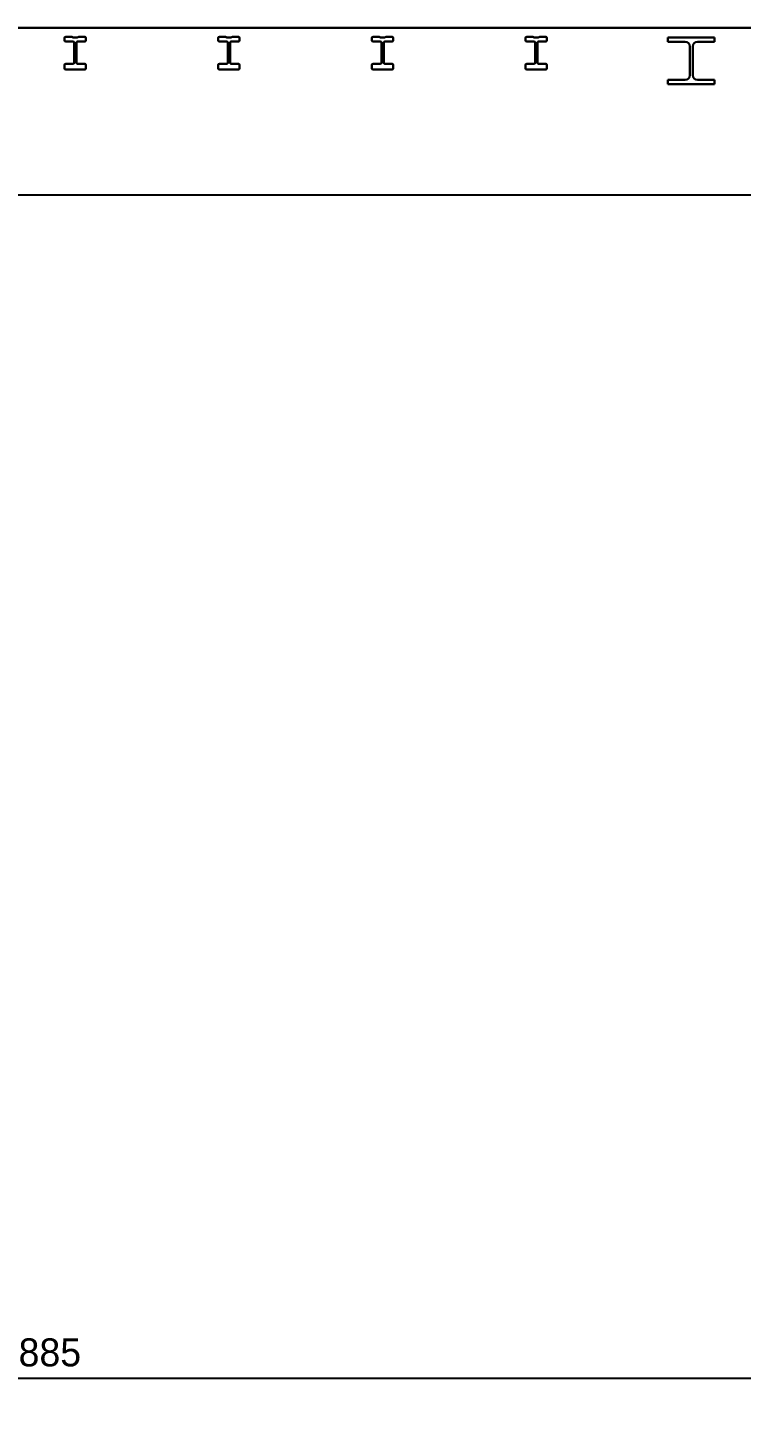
# Model space of a CAD drawing. Extents: x -2783 to 10777, y -3348 to 2247.
# Drawn here: x 2719 to 4553, y -3348 to 212 of the extents above; entities that cross this region are included whole.
import ezdxf

# ---------------------------------------------------------------- set-up
doc = ezdxf.new("R2010")
doc.units = 0
doc.header["$LTSCALE"] = 4
doc.header["$MEASUREMENT"] = 0
doc.layers.get('0').update_dxf_attribs({"linetype": 'CONTINUOUS'})
doc.layers.get('DEFPOINTS').update_dxf_attribs({"linetype": 'CONTINUOUS'})
doc.dimstyles.new('DEFAULT', dxfattribs={"dimtxt": 2.4, "dimasz": 3, "dimexe": 3, "dimexo": 3, "dimgap": 1, "dimtad": 1, "dimdec": 0, "dimzin": 0, "dimdsep": 46, "dimtxsty": 'Standard', "dimsah": 1, "dimcen": 1, "dimclrd": 1, "dimclre": 1, "dimclrt": 6, "dimadec": 0, "dimazin": 0, "dimtfac": 1, "dimtdec": 4, "dimtofl": 0, "dimtmove": 0, "dimatfit": 3, "dimfxl": 0, "dimtolj": 1, "dimtzin": 0, "dimarcsym": 0})

# ---------------------------------------------------------------- blocks, each defined once
blk = doc.blocks.new('*D4')
at = {"linetype": 'ByBlock'}
for p, q in [((-1193.2, -1539.2), (-1193.2, -3348.1)), ((6691.8, -1539.2), (6691.8, -3348.1)), ((-1103.2, -3258.1), (6601.8, -3258.1))]:
    blk.add_line(p, q, dxfattribs=at)
for points in [[(-1103.2, -3243.1), (-1103.2, -3273.1), (-1193.2, -3258.1)], [(6601.8, -3243.1), (6601.8, -3273.1), (6691.8, -3258.1)]]:
    blk.add_solid(points, dxfattribs=at)
at = {"layer": 'DEFPOINTS', "color": 0, "linetype": 'ByBlock'}
for p in [(-1193.2, -1449.2), (6691.8, -1449.2), (6691.8, -3258.1)]:
    blk.add_point(p, dxfattribs=at)
at = {"linetype": 'ByBlock', "insert": (2749.3, -3192.1), "char_height": 72, "attachment_point": 5}
blk.add_mtext('\\A1;7885', dxfattribs=at)

msp = doc.modelspace()

# ---------------------------------------------------------------- linework, layer by layer
for p, q in [((10711.8, 212.2, 6675), (-2518.2, 212.2, 6675)), ((1051.8, 212.2, 22.5), (4621.8, 212.2, 22.5)), ((1051.8, 212.2, 1212.5), (4621.8, 212.2, 1212.5)), ((2813.8, 179.7, 22.5), (2813.8, 185.7, 22.5)), ((2813.8, 179.7, 1212.5), (2813.8, 185.7, 1212.5)), ((2816.8, 188.7, 22.5), (2832.8, 188.7, 22.5)), ((2816.8, 188.7, 1212.5), (2832.8, 188.7, 1212.5)), ((2832.8, 188.7, 22.5), (2835.8, 187.2, 22.5)), ((2832.8, 188.7, 1212.5), (2835.8, 187.2, 1212.5)), ((2835.8, 187.2, 22.5), (2846.8, 187.2, 22.5)), ((2835.8, 187.2, 1212.5), (2846.8, 187.2, 1212.5)), ((2846.8, 187.2, 22.5), (2849.8, 188.7, 22.5)), ((2846.8, 187.2, 1212.5), (2849.8, 188.7, 1212.5)), ((2849.8, 188.7, 22.5), (2865.8, 188.7, 22.5)), ((2849.8, 188.7, 1212.5), (2865.8, 188.7, 1212.5)), ((2868.8, 185.7, 22.5), (2868.8, 179.7, 22.5)), ((2868.8, 185.7, 1212.5), (2868.8, 179.7, 1212.5)), ((3208.8, 179.7, 22.5), (3208.8, 185.7, 22.5)), ((3208.8, 179.7, 1212.5), (3208.8, 185.7, 1212.5)), ((3211.8, 188.7, 22.5), (3227.8, 188.7, 22.5)), ((3211.8, 188.7, 1212.5), (3227.8, 188.7, 1212.5)), ((3227.8, 188.7, 22.5), (3230.8, 187.2, 22.5)), ((3227.8, 188.7, 1212.5), (3230.8, 187.2, 1212.5)), ((3230.8, 187.2, 22.5), (3241.8, 187.2, 22.5)), ((3230.8, 187.2, 1212.5), (3241.8, 187.2, 1212.5)), ((3241.8, 187.2, 22.5), (3244.8, 188.7, 22.5)), ((3241.8, 187.2, 1212.5), (3244.8, 188.7, 1212.5)), ((3244.8, 188.7, 22.5), (3260.8, 188.7, 22.5)), ((3244.8, 188.7, 1212.5), (3260.8, 188.7, 1212.5)), ((3263.8, 185.7, 22.5), (3263.8, 179.7, 22.5)), ((3263.8, 185.7, 1212.5), (3263.8, 179.7, 1212.5)), ((3603.8, 179.7, 22.5), (3603.8, 185.7, 22.5)), ((3603.8, 179.7, 1212.5), (3603.8, 185.7, 1212.5)), ((3606.8, 188.7, 22.5), (3622.8, 188.7, 22.5)), ((3606.8, 188.7, 1212.5), (3622.8, 188.7, 1212.5)), ((3622.8, 188.7, 22.5), (3625.8, 187.2, 22.5)), ((3622.8, 188.7, 1212.5), (3625.8, 187.2, 1212.5)), ((3625.8, 187.2, 22.5), (3636.8, 187.2, 22.5)), ((3625.8, 187.2, 1212.5), (3636.8, 187.2, 1212.5)), ((3636.8, 187.2, 22.5), (3639.8, 188.7, 22.5)), ((3636.8, 187.2, 1212.5), (3639.8, 188.7, 1212.5)), ((3639.8, 188.7, 22.5), (3655.8, 188.7, 22.5)), ((3639.8, 188.7, 1212.5), (3655.8, 188.7, 1212.5)), ((3658.8, 185.7, 22.5), (3658.8, 179.7, 22.5)), ((3658.8, 185.7, 1212.5), (3658.8, 179.7, 1212.5)), ((3998.8, 179.7, 22.5), (3998.8, 185.7, 22.5)), ((3998.8, 179.7, 1212.5), (3998.8, 185.7, 1212.5)), ((4001.8, 188.7, 22.5), (4017.8, 188.7, 22.5)), ((4001.8, 188.7, 1212.5), (4017.8, 188.7, 1212.5)), ((4017.8, 188.7, 22.5), (4020.8, 187.2, 22.5)), ((4017.8, 188.7, 1212.5), (4020.8, 187.2, 1212.5)), ((4020.8, 187.2, 22.5), (4031.8, 187.2, 22.5)), ((4020.8, 187.2, 1212.5), (4031.8, 187.2, 1212.5)), ((4031.8, 187.2, 22.5), (4034.8, 188.7, 22.5)), ((4031.8, 187.2, 1212.5), (4034.8, 188.7, 1212.5)), ((4034.8, 188.7, 22.5), (4050.8, 188.7, 22.5)), ((4034.8, 188.7, 1212.5), (4050.8, 188.7, 1212.5)), ((4053.8, 185.7, 22.5), (4053.8, 179.7, 22.5)), ((4053.8, 185.7, 1212.5), (4053.8, 179.7, 1212.5)), ((4364.8, 187.2, 3743.1), (4484.8, 187.2, 3743.1)), ((4364.8, 176.2, 3743.1), (4364.8, 187.2, 3743.1)), ((4364.8, 187.2, 4933.1), (4484.8, 187.2, 4933.1)), ((4364.8, 176.2, 4933.1), (4364.8, 187.2, 4933.1)), ((4380.3, 187.2, 1212.5), (4391.3, 187.2, 1212.5)), ((4380.3, 187.2, 22.5), (4391.3, 187.2, 22.5)), ((4484.8, 187.2, 3743.1), (4484.8, 176.2, 3743.1)), ((4484.8, 187.2, 4933.1), (4484.8, 176.2, 4933.1)), ((2835.3, 176.7, 22.5), (2816.8, 176.7, 22.5)), ((2835.3, 176.7, 1212.5), (2816.8, 176.7, 1212.5)), ((2838.3, 122.8, 22.5), (2838.3, 173.7, 22.5)), ((2838.3, 122.8, 1212.5), (2838.3, 173.7, 1212.5)), ((2844.3, 173.7, 22.5), (2844.3, 122.8, 22.5)), ((2844.3, 173.7, 1212.5), (2844.3, 122.8, 1212.5)), ((2865.8, 176.7, 22.5), (2847.3, 176.7, 22.5)), ((2865.8, 176.7, 1212.5), (2847.3, 176.7, 1212.5)), ((3230.3, 176.7, 22.5), (3211.8, 176.7, 22.5)), ((3230.3, 176.7, 1212.5), (3211.8, 176.7, 1212.5)), ((3233.3, 122.8, 22.5), (3233.3, 173.7, 22.5)), ((3233.3, 122.8, 1212.5), (3233.3, 173.7, 1212.5)), ((3239.3, 173.7, 22.5), (3239.3, 122.8, 22.5)), ((3239.3, 173.7, 1212.5), (3239.3, 122.8, 1212.5)), ((3260.8, 176.7, 22.5), (3242.3, 176.7, 22.5)), ((3260.8, 176.7, 1212.5), (3242.3, 176.7, 1212.5)), ((3625.3, 176.7, 22.5), (3606.8, 176.7, 22.5)), ((3625.3, 176.7, 1212.5), (3606.8, 176.7, 1212.5)), ((3628.3, 122.8, 22.5), (3628.3, 173.7, 22.5)), ((3628.3, 122.8, 1212.5), (3628.3, 173.7, 1212.5)), ((3634.3, 173.7, 22.5), (3634.3, 122.8, 22.5)), ((3634.3, 173.7, 1212.5), (3634.3, 122.8, 1212.5)), ((3655.8, 176.7, 22.5), (3637.3, 176.7, 22.5)), ((3655.8, 176.7, 1212.5), (3637.3, 176.7, 1212.5)), ((4020.3, 176.7, 22.5), (4001.8, 176.7, 22.5)), ((4020.3, 176.7, 1212.5), (4001.8, 176.7, 1212.5)), ((4023.3, 122.8, 22.5), (4023.3, 173.7, 22.5)), ((4023.3, 122.8, 1212.5), (4023.3, 173.7, 1212.5)), ((4029.3, 173.7, 22.5), (4029.3, 122.8, 22.5)), ((4029.3, 173.7, 1212.5), (4029.3, 122.8, 1212.5)), ((4050.8, 176.7, 22.5), (4032.3, 176.7, 22.5)), ((4050.8, 176.7, 1212.5), (4032.3, 176.7, 1212.5)), ((4409.3, 176.2, 3743.1), (4364.8, 176.2, 3743.1)), ((4409.3, 176.2, 4933.1), (4364.8, 176.2, 4933.1)), ((4421.3, 90.2, 3743.1), (4421.3, 164.2, 3743.1)), ((4421.3, 90.2, 4933.1), (4421.3, 164.2, 4933.1)), ((4428.3, 164.2, 3743.1), (4428.3, 90.2, 3743.1)), ((4428.3, 164.2, 4933.1), (4428.3, 90.2, 4933.1)), ((4484.8, 176.2, 3743.1), (4440.3, 176.2, 3743.1)), ((4484.8, 176.2, 4933.1), (4440.3, 176.2, 4933.1)), ((2813.8, 107.8, 22.5), (2813.8, 116.8, 22.5)), ((2813.8, 107.8, 1212.5), (2813.8, 116.8, 1212.5)), ((2816.8, 119.8, 22.5), (2835.3, 119.8, 22.5)), ((2816.8, 119.8, 1212.5), (2835.3, 119.8, 1212.5)), ((2847.3, 119.8, 22.5), (2865.8, 119.8, 22.5)), ((2847.3, 119.8, 1212.5), (2865.8, 119.8, 1212.5)), ((2868.8, 116.8, 22.5), (2868.8, 107.8, 22.5)), ((2868.8, 116.8, 1212.5), (2868.8, 107.8, 1212.5)), ((3208.8, 107.8, 22.5), (3208.8, 116.8, 22.5)), ((3208.8, 107.8, 1212.5), (3208.8, 116.8, 1212.5)), ((3211.8, 119.8, 22.5), (3230.3, 119.8, 22.5)), ((3211.8, 119.8, 1212.5), (3230.3, 119.8, 1212.5)), ((3242.3, 119.8, 22.5), (3260.8, 119.8, 22.5)), ((3242.3, 119.8, 1212.5), (3260.8, 119.8, 1212.5)), ((3263.8, 116.8, 22.5), (3263.8, 107.8, 22.5)), ((3263.8, 116.8, 1212.5), (3263.8, 107.8, 1212.5)), ((3603.8, 107.8, 22.5), (3603.8, 116.8, 22.5)), ((3603.8, 107.8, 1212.5), (3603.8, 116.8, 1212.5)), ((3606.8, 119.8, 22.5), (3625.3, 119.8, 22.5)), ((3606.8, 119.8, 1212.5), (3625.3, 119.8, 1212.5)), ((3637.3, 119.8, 22.5), (3655.8, 119.8, 22.5)), ((3637.3, 119.8, 1212.5), (3655.8, 119.8, 1212.5)), ((3658.8, 116.8, 22.5), (3658.8, 107.8, 22.5)), ((3658.8, 116.8, 1212.5), (3658.8, 107.8, 1212.5)), ((3998.8, 107.8, 22.5), (3998.8, 116.8, 22.5)), ((3998.8, 107.8, 1212.5), (3998.8, 116.8, 1212.5)), ((4001.8, 119.8, 22.5), (4020.3, 119.8, 22.5)), ((4001.8, 119.8, 1212.5), (4020.3, 119.8, 1212.5)), ((4032.3, 119.8, 22.5), (4050.8, 119.8, 22.5)), ((4032.3, 119.8, 1212.5), (4050.8, 119.8, 1212.5)), ((4053.8, 116.8, 22.5), (4053.8, 107.8, 22.5)), ((4053.8, 116.8, 1212.5), (4053.8, 107.8, 1212.5)), ((2841.3, 104.7, 22.5), (2816.7, 104.8, 22.5)), ((2841.3, 104.7, 1212.5), (2816.7, 104.8, 1212.5)), ((2865.8, 104.8, 22.5), (2841.3, 104.7, 22.5)), ((2865.8, 104.8, 1212.5), (2841.3, 104.7, 1212.5)), ((3236.3, 104.7, 22.5), (3211.7, 104.8, 22.5)), ((3236.3, 104.7, 1212.5), (3211.7, 104.8, 1212.5)), ((3260.8, 104.8, 22.5), (3236.3, 104.7, 22.5)), ((3260.8, 104.8, 1212.5), (3236.3, 104.7, 1212.5)), ((3631.3, 104.7, 22.5), (3606.7, 104.8, 22.5)), ((3631.3, 104.7, 1212.5), (3606.7, 104.8, 1212.5)), ((3655.8, 104.8, 22.5), (3631.3, 104.7, 22.5)), ((3655.8, 104.8, 1212.5), (3631.3, 104.7, 1212.5)), ((4026.3, 104.7, 22.5), (4001.7, 104.8, 22.5)), ((4026.3, 104.7, 1212.5), (4001.7, 104.8, 1212.5)), ((4050.8, 104.8, 22.5), (4026.3, 104.7, 22.5)), ((4050.8, 104.8, 1212.5), (4026.3, 104.7, 1212.5)), ((4364.8, 67.2, 3743.1), (4364.8, 78.2, 3743.1)), ((4364.8, 78.2, 3743.1), (4409.3, 78.2, 3743.1)), ((4364.8, 67.2, 4933.1), (4364.8, 78.2, 4933.1)), ((4364.8, 78.2, 4933.1), (4409.3, 78.2, 4933.1)), ((4440.3, 78.2, 3743.1), (4484.8, 78.2, 3743.1)), ((4440.3, 78.2, 4933.1), (4484.8, 78.2, 4933.1)), ((4484.8, 78.2, 3743.1), (4484.8, 67.2, 3743.1)), ((4484.8, 78.2, 4933.1), (4484.8, 67.2, 4933.1)), ((4484.8, 67.2, 3743.1), (4364.8, 67.2, 3743.1)), ((4484.8, 67.2, 4933.1), (4364.8, 67.2, 4933.1)), ((4621.8, -217.8, 22.5), (1051.8, -217.8, 22.5)), ((4621.8, -217.8, 1212.5), (1051.8, -217.8, 1212.5))]:
    msp.add_line(p, q)
at = {"extrusion": (0, 1, -6.12303e-17)}
for p, q in [((1051.8, 212.2, 17.5), (4621.8, 212.2, 17.5)), ((1051.8, 212.2, 22.5), (4621.8, 212.2, 22.5)), ((1051.8, 212.2, 1207.5), (4621.8, 212.2, 1207.5)), ((1051.8, 212.2, 1212.5), (4621.8, 212.2, 1212.5))]:
    msp.add_line(p, q, dxfattribs=at)
at = {"extrusion": (0, -6.12303e-17, -1)}
for p, q in [((1051.8, 212.2, 17.5), (4621.8, 212.2, 17.5)), ((1051.8, 212.2, 1207.5), (4621.8, 212.2, 1207.5)), ((2813.8, 185.7, 17.5), (2813.8, 179.7, 17.5)), ((2813.8, 185.7, 1207.5), (2813.8, 179.7, 1207.5)), ((2832.8, 188.7, 17.5), (2816.8, 188.7, 17.5)), ((2832.8, 188.7, 1207.5), (2816.8, 188.7, 1207.5)), ((2835.8, 187.2, 17.5), (2832.8, 188.7, 17.5)), ((2835.8, 187.2, 1207.5), (2832.8, 188.7, 1207.5)), ((2846.8, 187.2, 17.5), (2835.8, 187.2, 17.5)), ((2846.8, 187.2, 1207.5), (2835.8, 187.2, 1207.5)), ((2849.8, 188.7, 17.5), (2846.8, 187.2, 17.5)), ((2849.8, 188.7, 1207.5), (2846.8, 187.2, 1207.5)), ((2865.8, 188.7, 17.5), (2849.8, 188.7, 17.5)), ((2865.8, 188.7, 1207.5), (2849.8, 188.7, 1207.5)), ((2868.8, 179.7, 17.5), (2868.8, 185.7, 17.5)), ((2868.8, 179.7, 1207.5), (2868.8, 185.7, 1207.5)), ((3208.8, 185.7, 17.5), (3208.8, 179.7, 17.5)), ((3208.8, 185.7, 1207.5), (3208.8, 179.7, 1207.5)), ((3227.8, 188.7, 17.5), (3211.8, 188.7, 17.5)), ((3227.8, 188.7, 1207.5), (3211.8, 188.7, 1207.5)), ((3230.8, 187.2, 17.5), (3227.8, 188.7, 17.5)), ((3230.8, 187.2, 1207.5), (3227.8, 188.7, 1207.5)), ((3241.8, 187.2, 17.5), (3230.8, 187.2, 17.5)), ((3241.8, 187.2, 1207.5), (3230.8, 187.2, 1207.5)), ((3244.8, 188.7, 17.5), (3241.8, 187.2, 17.5)), ((3244.8, 188.7, 1207.5), (3241.8, 187.2, 1207.5)), ((3260.8, 188.7, 17.5), (3244.8, 188.7, 17.5)), ((3260.8, 188.7, 1207.5), (3244.8, 188.7, 1207.5)), ((3263.8, 179.7, 17.5), (3263.8, 185.7, 17.5)), ((3263.8, 179.7, 1207.5), (3263.8, 185.7, 1207.5)), ((3603.8, 185.7, 17.5), (3603.8, 179.7, 17.5)), ((3603.8, 185.7, 1207.5), (3603.8, 179.7, 1207.5)), ((3622.8, 188.7, 17.5), (3606.8, 188.7, 17.5)), ((3622.8, 188.7, 1207.5), (3606.8, 188.7, 1207.5)), ((3625.8, 187.2, 17.5), (3622.8, 188.7, 17.5)), ((3625.8, 187.2, 1207.5), (3622.8, 188.7, 1207.5)), ((3636.8, 187.2, 17.5), (3625.8, 187.2, 17.5)), ((3636.8, 187.2, 1207.5), (3625.8, 187.2, 1207.5)), ((3639.8, 188.7, 17.5), (3636.8, 187.2, 17.5)), ((3639.8, 188.7, 1207.5), (3636.8, 187.2, 1207.5)), ((3655.8, 188.7, 17.5), (3639.8, 188.7, 17.5)), ((3655.8, 188.7, 1207.5), (3639.8, 188.7, 1207.5)), ((3658.8, 179.7, 17.5), (3658.8, 185.7, 17.5)), ((3658.8, 179.7, 1207.5), (3658.8, 185.7, 1207.5)), ((3998.8, 185.7, 17.5), (3998.8, 179.7, 17.5)), ((3998.8, 185.7, 1207.5), (3998.8, 179.7, 1207.5)), ((4017.8, 188.7, 17.5), (4001.8, 188.7, 17.5)), ((4017.8, 188.7, 1207.5), (4001.8, 188.7, 1207.5)), ((4020.8, 187.2, 17.5), (4017.8, 188.7, 17.5)), ((4020.8, 187.2, 1207.5), (4017.8, 188.7, 1207.5)), ((4031.8, 187.2, 17.5), (4020.8, 187.2, 17.5)), ((4031.8, 187.2, 1207.5), (4020.8, 187.2, 1207.5)), ((4034.8, 188.7, 17.5), (4031.8, 187.2, 17.5)), ((4034.8, 188.7, 1207.5), (4031.8, 187.2, 1207.5)), ((4050.8, 188.7, 17.5), (4034.8, 188.7, 17.5)), ((4050.8, 188.7, 1207.5), (4034.8, 188.7, 1207.5)), ((4053.8, 179.7, 17.5), (4053.8, 185.7, 17.5)), ((4053.8, 179.7, 1207.5), (4053.8, 185.7, 1207.5)), ((4484.8, 187.2, 3738.1), (4364.8, 187.2, 3738.1)), ((4364.8, 187.2, 3738.1), (4364.8, 176.2, 3738.1)), ((4484.8, 187.2, 4928.1), (4364.8, 187.2, 4928.1)), ((4364.8, 187.2, 4928.1), (4364.8, 176.2, 4928.1)), ((4391.3, 187.2, 1207.5), (4380.3, 187.2, 1207.5)), ((4391.3, 187.2, 17.5), (4380.3, 187.2, 17.5)), ((4484.8, 176.2, 3738.1), (4484.8, 187.2, 3738.1)), ((4484.8, 176.2, 4928.1), (4484.8, 187.2, 4928.1)), ((2816.8, 176.7, 17.5), (2835.3, 176.7, 17.5)), ((2816.8, 176.7, 1207.5), (2835.3, 176.7, 1207.5)), ((2838.3, 173.7, 17.5), (2838.3, 122.8, 17.5)), ((2838.3, 173.7, 1207.5), (2838.3, 122.8, 1207.5)), ((2844.3, 122.8, 17.5), (2844.3, 173.7, 17.5)), ((2844.3, 122.8, 1207.5), (2844.3, 173.7, 1207.5)), ((2847.3, 176.7, 17.5), (2865.8, 176.7, 17.5)), ((2847.3, 176.7, 1207.5), (2865.8, 176.7, 1207.5)), ((3211.8, 176.7, 17.5), (3230.3, 176.7, 17.5)), ((3211.8, 176.7, 1207.5), (3230.3, 176.7, 1207.5)), ((3233.3, 173.7, 17.5), (3233.3, 122.8, 17.5)), ((3233.3, 173.7, 1207.5), (3233.3, 122.8, 1207.5)), ((3239.3, 122.8, 17.5), (3239.3, 173.7, 17.5)), ((3239.3, 122.8, 1207.5), (3239.3, 173.7, 1207.5)), ((3242.3, 176.7, 17.5), (3260.8, 176.7, 17.5)), ((3242.3, 176.7, 1207.5), (3260.8, 176.7, 1207.5)), ((3606.8, 176.7, 17.5), (3625.3, 176.7, 17.5)), ((3606.8, 176.7, 1207.5), (3625.3, 176.7, 1207.5)), ((3628.3, 173.7, 17.5), (3628.3, 122.8, 17.5)), ((3628.3, 173.7, 1207.5), (3628.3, 122.8, 1207.5)), ((3634.3, 122.8, 17.5), (3634.3, 173.7, 17.5)), ((3634.3, 122.8, 1207.5), (3634.3, 173.7, 1207.5)), ((3637.3, 176.7, 17.5), (3655.8, 176.7, 17.5)), ((3637.3, 176.7, 1207.5), (3655.8, 176.7, 1207.5)), ((4001.8, 176.7, 17.5), (4020.3, 176.7, 17.5)), ((4001.8, 176.7, 1207.5), (4020.3, 176.7, 1207.5)), ((4023.3, 173.7, 17.5), (4023.3, 122.8, 17.5)), ((4023.3, 173.7, 1207.5), (4023.3, 122.8, 1207.5)), ((4029.3, 122.8, 17.5), (4029.3, 173.7, 17.5)), ((4029.3, 122.8, 1207.5), (4029.3, 173.7, 1207.5)), ((4032.3, 176.7, 17.5), (4050.8, 176.7, 17.5)), ((4032.3, 176.7, 1207.5), (4050.8, 176.7, 1207.5)), ((4364.8, 176.2, 3738.1), (4409.3, 176.2, 3738.1)), ((4364.8, 176.2, 4928.1), (4409.3, 176.2, 4928.1)), ((4421.3, 164.2, 3738.1), (4421.3, 90.2, 3738.1)), ((4421.3, 164.2, 4928.1), (4421.3, 90.2, 4928.1)), ((4428.3, 90.2, 3738.1), (4428.3, 164.2, 3738.1)), ((4428.3, 90.2, 4928.1), (4428.3, 164.2, 4928.1)), ((4440.3, 176.2, 3738.1), (4484.8, 176.2, 3738.1)), ((4440.3, 176.2, 4928.1), (4484.8, 176.2, 4928.1)), ((2813.8, 116.8, 17.5), (2813.8, 107.8, 17.5)), ((2813.8, 116.8, 1207.5), (2813.8, 107.8, 1207.5)), ((2835.3, 119.8, 17.5), (2816.8, 119.8, 17.5)), ((2835.3, 119.8, 1207.5), (2816.8, 119.8, 1207.5)), ((2865.8, 119.8, 17.5), (2847.3, 119.8, 17.5)), ((2865.8, 119.8, 1207.5), (2847.3, 119.8, 1207.5)), ((2868.8, 107.8, 17.5), (2868.8, 116.8, 17.5)), ((2868.8, 107.8, 1207.5), (2868.8, 116.8, 1207.5)), ((3208.8, 116.8, 17.5), (3208.8, 107.8, 17.5)), ((3208.8, 116.8, 1207.5), (3208.8, 107.8, 1207.5)), ((3230.3, 119.8, 17.5), (3211.8, 119.8, 17.5)), ((3230.3, 119.8, 1207.5), (3211.8, 119.8, 1207.5)), ((3260.8, 119.8, 17.5), (3242.3, 119.8, 17.5)), ((3260.8, 119.8, 1207.5), (3242.3, 119.8, 1207.5)), ((3263.8, 107.8, 17.5), (3263.8, 116.8, 17.5)), ((3263.8, 107.8, 1207.5), (3263.8, 116.8, 1207.5)), ((3603.8, 116.8, 17.5), (3603.8, 107.8, 17.5)), ((3603.8, 116.8, 1207.5), (3603.8, 107.8, 1207.5)), ((3625.3, 119.8, 17.5), (3606.8, 119.8, 17.5)), ((3625.3, 119.8, 1207.5), (3606.8, 119.8, 1207.5)), ((3655.8, 119.8, 17.5), (3637.3, 119.8, 17.5)), ((3655.8, 119.8, 1207.5), (3637.3, 119.8, 1207.5)), ((3658.8, 107.8, 17.5), (3658.8, 116.8, 17.5)), ((3658.8, 107.8, 1207.5), (3658.8, 116.8, 1207.5)), ((3998.8, 116.8, 17.5), (3998.8, 107.8, 17.5)), ((3998.8, 116.8, 1207.5), (3998.8, 107.8, 1207.5)), ((4020.3, 119.8, 17.5), (4001.8, 119.8, 17.5)), ((4020.3, 119.8, 1207.5), (4001.8, 119.8, 1207.5)), ((4050.8, 119.8, 17.5), (4032.3, 119.8, 17.5)), ((4050.8, 119.8, 1207.5), (4032.3, 119.8, 1207.5)), ((4053.8, 107.8, 17.5), (4053.8, 116.8, 17.5)), ((4053.8, 107.8, 1207.5), (4053.8, 116.8, 1207.5)), ((2816.7, 104.8, 17.5), (2841.3, 104.7, 17.5)), ((2816.7, 104.8, 1207.5), (2841.3, 104.7, 1207.5)), ((2841.3, 104.7, 17.5), (2865.8, 104.8, 17.5)), ((2841.3, 104.7, 1207.5), (2865.8, 104.8, 1207.5)), ((3211.7, 104.8, 17.5), (3236.3, 104.7, 17.5)), ((3211.7, 104.8, 1207.5), (3236.3, 104.7, 1207.5)), ((3236.3, 104.7, 17.5), (3260.8, 104.8, 17.5)), ((3236.3, 104.7, 1207.5), (3260.8, 104.8, 1207.5)), ((3606.7, 104.8, 17.5), (3631.3, 104.7, 17.5)), ((3606.7, 104.8, 1207.5), (3631.3, 104.7, 1207.5)), ((3631.3, 104.7, 17.5), (3655.8, 104.8, 17.5)), ((3631.3, 104.7, 1207.5), (3655.8, 104.8, 1207.5)), ((4001.7, 104.8, 17.5), (4026.3, 104.7, 17.5)), ((4001.7, 104.8, 1207.5), (4026.3, 104.7, 1207.5)), ((4026.3, 104.7, 17.5), (4050.8, 104.8, 17.5)), ((4026.3, 104.7, 1207.5), (4050.8, 104.8, 1207.5)), ((4364.8, 78.2, 3738.1), (4364.8, 67.2, 3738.1)), ((4409.3, 78.2, 3738.1), (4364.8, 78.2, 3738.1)), ((4364.8, 78.2, 4928.1), (4364.8, 67.2, 4928.1)), ((4409.3, 78.2, 4928.1), (4364.8, 78.2, 4928.1)), ((4484.8, 78.2, 3738.1), (4440.3, 78.2, 3738.1)), ((4484.8, 78.2, 4928.1), (4440.3, 78.2, 4928.1)), ((4484.8, 67.2, 3738.1), (4484.8, 78.2, 3738.1)), ((4484.8, 67.2, 4928.1), (4484.8, 78.2, 4928.1)), ((4364.8, 67.2, 3738.1), (4484.8, 67.2, 3738.1)), ((4364.8, 67.2, 4928.1), (4484.8, 67.2, 4928.1)), ((4621.8, -217.8, 17.5), (1051.8, -217.8, 17.5)), ((4621.8, -217.8, 1207.5), (1051.8, -217.8, 1207.5))]:
    msp.add_line(p, q, dxfattribs=at)
at = {"extrusion": (-0.447214, -0.894427, 5.47661e-17)}
for p, q in [((4380.3, 187.2, 1207.5), (4380.3, 187.2, 1212.5)), ((4380.3, 187.2, 17.5), (4380.3, 187.2, 22.5))]:
    msp.add_line(p, q, dxfattribs=at)
at = {"extrusion": (0, -1, 6.12303e-17)}
for p, q in [((4391.3, 187.2, 17.5), (4380.3, 187.2, 17.5)), ((4380.3, 187.2, 17.5), (4380.3, 187.2, 22.5)), ((4380.3, 187.2, 22.5), (4391.3, 187.2, 22.5)), ((4391.3, 187.2, 1207.5), (4380.3, 187.2, 1207.5)), ((4380.3, 187.2, 1207.5), (4380.3, 187.2, 1212.5)), ((4380.3, 187.2, 1212.5), (4391.3, 187.2, 1212.5)), ((4391.3, 187.2, 17.5), (4391.3, 187.2, 22.5)), ((4391.3, 187.2, 1207.5), (4391.3, 187.2, 1212.5)), ((4621.8, -217.8, 17.5), (1051.8, -217.8, 17.5)), ((4621.8, -217.8, 22.5), (1051.8, -217.8, 22.5)), ((4621.8, -217.8, 1207.5), (1051.8, -217.8, 1207.5)), ((4621.8, -217.8, 1212.5), (1051.8, -217.8, 1212.5))]:
    msp.add_line(p, q, dxfattribs=at)
at = {"extrusion": (0.447214, -0.894427, 5.47661e-17)}
for p, q in [((4391.3, 187.2, 1207.5), (4391.3, 187.2, 1212.5)), ((4391.3, 187.2, 17.5), (4391.3, 187.2, 22.5))]:
    msp.add_line(p, q, dxfattribs=at)
at = {"extrusion": (1, 0, 0)}
for p, q in [((4421.3, 164.2, 3738.1), (4421.3, 90.2, 3738.1)), ((4421.3, 90.2, 3743.1), (4421.3, 164.2, 3743.1)), ((4421.3, 164.2, 3738.1), (4421.3, 164.2, 3743.1)), ((4421.3, 164.2, 4928.1), (4421.3, 90.2, 4928.1)), ((4421.3, 90.2, 4933.1), (4421.3, 164.2, 4933.1)), ((4421.3, 164.2, 4928.1), (4421.3, 164.2, 4933.1))]:
    msp.add_line(p, q, dxfattribs=at)
at = {"extrusion": (-1, 0, 0)}
for p, q in [((4428.3, 90.2, 3738.1), (4428.3, 164.2, 3738.1)), ((4428.3, 164.2, 3743.1), (4428.3, 90.2, 3743.1)), ((4428.3, 164.2, 3738.1), (4428.3, 164.2, 3743.1)), ((4428.3, 90.2, 4928.1), (4428.3, 164.2, 4928.1)), ((4428.3, 164.2, 4933.1), (4428.3, 90.2, 4933.1)), ((4428.3, 164.2, 4928.1), (4428.3, 164.2, 4933.1))]:
    msp.add_line(p, q, dxfattribs=at)
at = {"extrusion": (0, -6.12303e-17, -1)}
for centre, radius, start, end in [((-2816.8, 185.7, -17.5), 3, 0, 90), ((-2816.8, 185.7, -1207.5), 3, 0, 90), ((-2816.8, 179.7, -17.5), 3, 270, 0), ((-2816.8, 179.7, -1207.5), 3, 270, 0), ((-2865.8, 185.7, -17.5), 3, 90, 180), ((-2865.8, 185.7, -1207.5), 3, 90, 180), ((-2865.8, 179.7, -17.5), 3, 180, 270), ((-2865.8, 179.7, -1207.5), 3, 180, 270), ((-3211.8, 185.7, -17.5), 3, 0, 90), ((-3211.8, 185.7, -1207.5), 3, 0, 90), ((-3211.8, 179.7, -17.5), 3, 270, 0), ((-3211.8, 179.7, -1207.5), 3, 270, 0), ((-3260.8, 185.7, -17.5), 3, 90, 180), ((-3260.8, 185.7, -1207.5), 3, 90, 180), ((-3260.8, 179.7, -17.5), 3, 180, 270), ((-3260.8, 179.7, -1207.5), 3, 180, 270), ((-3606.8, 185.7, -17.5), 3, 0, 90), ((-3606.8, 185.7, -1207.5), 3, 0, 90), ((-3606.8, 179.7, -17.5), 3, 270, 0), ((-3606.8, 179.7, -1207.5), 3, 270, 0), ((-3655.8, 185.7, -17.5), 3, 90, 180), ((-3655.8, 185.7, -1207.5), 3, 90, 180), ((-3655.8, 179.7, -17.5), 3, 180, 270), ((-3655.8, 179.7, -1207.5), 3, 180, 270), ((-4001.8, 185.7, -17.5), 3, 0, 90), ((-4001.8, 185.7, -1207.5), 3, 0, 90), ((-4001.8, 179.7, -17.5), 3, 270, 0), ((-4001.8, 179.7, -1207.5), 3, 270, 0), ((-4050.8, 185.7, -17.5), 3, 90, 180), ((-4050.8, 185.7, -1207.5), 3, 90, 180), ((-4050.8, 179.7, -17.5), 3, 180, 270), ((-4050.8, 179.7, -1207.5), 3, 180, 270), ((-2835.3, 173.7, -17.5), 3, 90, 180), ((-2835.3, 173.7, -1207.5), 3, 90, 180), ((-2847.3, 173.7, -17.5), 3, 0, 90), ((-2847.3, 173.7, -1207.5), 3, 0, 90), ((-3230.3, 173.7, -17.5), 3, 90, 180), ((-3230.3, 173.7, -1207.5), 3, 90, 180), ((-3242.3, 173.7, -17.5), 3, 0, 90), ((-3242.3, 173.7, -1207.5), 3, 0, 90), ((-3625.3, 173.7, -17.5), 3, 90, 180), ((-3625.3, 173.7, -1207.5), 3, 90, 180), ((-3637.3, 173.7, -17.5), 3, 0, 90), ((-3637.3, 173.7, -1207.5), 3, 0, 90), ((-4020.3, 173.7, -17.5), 3, 90, 180), ((-4020.3, 173.7, -1207.5), 3, 90, 180), ((-4032.3, 173.7, -17.5), 3, 0, 90), ((-4032.3, 173.7, -1207.5), 3, 0, 90), ((-4409.3, 164.2, -3738.1), 12, 90, 180), ((-4409.3, 164.2, -4928.1), 12, 90, 180), ((-4440.3, 164.2, -3738.1), 12, 0, 90), ((-4440.3, 164.2, -4928.1), 12, 0, 90), ((-2816.8, 116.8, -17.5), 3, 0, 90), ((-2816.8, 116.8, -1207.5), 3, 0, 90), ((-2816.8, 107.8, -17.5), 3, 270.1002, 360), ((-2816.8, 107.8, -1207.5), 3, 270.1002, 360), ((-2835.3, 122.8, -17.5), 3, 180, 270), ((-2835.3, 122.8, -1207.5), 3, 180, 270), ((-2847.3, 122.8, -17.5), 3, 270, 0), ((-2847.3, 122.8, -1207.5), 3, 270, 0), ((-2865.8, 116.8, -17.5), 3, 90, 180), ((-2865.8, 116.8, -1207.5), 3, 90, 180), ((-2865.8, 107.8, -17.5), 3, 180, 269.8998), ((-2865.8, 107.8, -1207.5), 3, 180, 269.8998), ((-3211.8, 116.8, -17.5), 3, 0, 90), ((-3211.8, 116.8, -1207.5), 3, 0, 90), ((-3211.8, 107.8, -17.5), 3, 270.1002, 360), ((-3211.8, 107.8, -1207.5), 3, 270.1002, 360), ((-3230.3, 122.8, -17.5), 3, 180, 270), ((-3230.3, 122.8, -1207.5), 3, 180, 270), ((-3242.3, 122.8, -17.5), 3, 270, 0), ((-3242.3, 122.8, -1207.5), 3, 270, 0), ((-3260.8, 116.8, -17.5), 3, 90, 180), ((-3260.8, 116.8, -1207.5), 3, 90, 180), ((-3260.8, 107.8, -17.5), 3, 180, 269.8998), ((-3260.8, 107.8, -1207.5), 3, 180, 269.8998), ((-3606.8, 116.8, -17.5), 3, 0, 90), ((-3606.8, 116.8, -1207.5), 3, 0, 90), ((-3606.8, 107.8, -17.5), 3, 270.1002, 360), ((-3606.8, 107.8, -1207.5), 3, 270.1002, 360), ((-3625.3, 122.8, -17.5), 3, 180, 270), ((-3625.3, 122.8, -1207.5), 3, 180, 270), ((-3637.3, 122.8, -17.5), 3, 270, 0), ((-3637.3, 122.8, -1207.5), 3, 270, 0), ((-3655.8, 116.8, -17.5), 3, 90, 180), ((-3655.8, 116.8, -1207.5), 3, 90, 180), ((-3655.8, 107.8, -17.5), 3, 180, 269.8998), ((-3655.8, 107.8, -1207.5), 3, 180, 269.8998), ((-4001.8, 116.8, -17.5), 3, 0, 90), ((-4001.8, 116.8, -1207.5), 3, 0, 90), ((-4001.8, 107.8, -17.5), 3, 270.1002, 360), ((-4001.8, 107.8, -1207.5), 3, 270.1002, 360), ((-4020.3, 122.8, -17.5), 3, 180, 270), ((-4020.3, 122.8, -1207.5), 3, 180, 270), ((-4032.3, 122.8, -17.5), 3, 270, 0), ((-4032.3, 122.8, -1207.5), 3, 270, 0), ((-4050.8, 116.8, -17.5), 3, 90, 180), ((-4050.8, 116.8, -1207.5), 3, 90, 180), ((-4050.8, 107.8, -17.5), 3, 180, 269.8998), ((-4050.8, 107.8, -1207.5), 3, 180, 269.8998), ((-4409.3, 90.2, -3738.1), 12, 180, 270), ((-4409.3, 90.2, -4928.1), 12, 180, 270), ((-4440.3, 90.2, -3738.1), 12, 270, 0), ((-4440.3, 90.2, -4928.1), 12, 270, 0)]:
    msp.add_arc(centre, radius, start, end, dxfattribs=at)
for centre, radius, start, end in [((2816.8, 185.7, 22.5), 3, 90, 180), ((2816.8, 185.7, 1212.5), 3, 90, 180), ((2816.8, 179.7, 22.5), 3, 180, 270), ((2816.8, 179.7, 1212.5), 3, 180, 270), ((2865.8, 185.7, 22.5), 3, 0, 90), ((2865.8, 185.7, 1212.5), 3, 0, 90), ((2865.8, 179.7, 22.5), 3, 270, 0), ((2865.8, 179.7, 1212.5), 3, 270, 0), ((3211.8, 185.7, 22.5), 3, 90, 180), ((3211.8, 185.7, 1212.5), 3, 90, 180), ((3211.8, 179.7, 22.5), 3, 180, 270), ((3211.8, 179.7, 1212.5), 3, 180, 270), ((3260.8, 185.7, 22.5), 3, 0, 90), ((3260.8, 185.7, 1212.5), 3, 0, 90), ((3260.8, 179.7, 22.5), 3, 270, 0), ((3260.8, 179.7, 1212.5), 3, 270, 0), ((3606.8, 185.7, 22.5), 3, 90, 180), ((3606.8, 185.7, 1212.5), 3, 90, 180), ((3606.8, 179.7, 22.5), 3, 180, 270), ((3606.8, 179.7, 1212.5), 3, 180, 270), ((3655.8, 185.7, 22.5), 3, 0, 90), ((3655.8, 185.7, 1212.5), 3, 0, 90), ((3655.8, 179.7, 22.5), 3, 270, 0), ((3655.8, 179.7, 1212.5), 3, 270, 0), ((4001.8, 185.7, 22.5), 3, 90, 180), ((4001.8, 185.7, 1212.5), 3, 90, 180), ((4001.8, 179.7, 22.5), 3, 180, 270), ((4001.8, 179.7, 1212.5), 3, 180, 270), ((4050.8, 185.7, 22.5), 3, 0, 90), ((4050.8, 185.7, 1212.5), 3, 0, 90), ((4050.8, 179.7, 22.5), 3, 270, 0), ((4050.8, 179.7, 1212.5), 3, 270, 0), ((2835.3, 173.7, 22.5), 3, 0, 90), ((2835.3, 173.7, 1212.5), 3, 0, 90), ((2847.3, 173.7, 22.5), 3, 90, 180), ((2847.3, 173.7, 1212.5), 3, 90, 180), ((3230.3, 173.7, 22.5), 3, 0, 90), ((3230.3, 173.7, 1212.5), 3, 0, 90), ((3242.3, 173.7, 22.5), 3, 90, 180), ((3242.3, 173.7, 1212.5), 3, 90, 180), ((3625.3, 173.7, 22.5), 3, 0, 90), ((3625.3, 173.7, 1212.5), 3, 0, 90), ((3637.3, 173.7, 22.5), 3, 90, 180), ((3637.3, 173.7, 1212.5), 3, 90, 180), ((4020.3, 173.7, 22.5), 3, 0, 90), ((4020.3, 173.7, 1212.5), 3, 0, 90), ((4032.3, 173.7, 22.5), 3, 90, 180), ((4032.3, 173.7, 1212.5), 3, 90, 180), ((4409.3, 164.2, 3743.1), 12, 0, 90), ((4409.3, 164.2, 4933.1), 12, 0, 90), ((4440.3, 164.2, 3743.1), 12, 90, 180), ((4440.3, 164.2, 4933.1), 12, 90, 180), ((2816.8, 116.8, 22.5), 3, 90, 180), ((2816.8, 116.8, 1212.5), 3, 90, 180), ((2816.8, 107.8, 22.5), 3, 180, 269.8998), ((2816.8, 107.8, 1212.5), 3, 180, 269.8998), ((2835.3, 122.8, 22.5), 3, 270, 0), ((2835.3, 122.8, 1212.5), 3, 270, 0), ((2847.3, 122.8, 22.5), 3, 180, 270), ((2847.3, 122.8, 1212.5), 3, 180, 270), ((2865.8, 116.8, 22.5), 3, 0, 90), ((2865.8, 116.8, 1212.5), 3, 0, 90), ((2865.8, 107.8, 22.5), 3, 270.1002, 360), ((2865.8, 107.8, 1212.5), 3, 270.1002, 360), ((3211.8, 116.8, 22.5), 3, 90, 180), ((3211.8, 116.8, 1212.5), 3, 90, 180), ((3211.8, 107.8, 22.5), 3, 180, 269.8998), ((3211.8, 107.8, 1212.5), 3, 180, 269.8998), ((3230.3, 122.8, 22.5), 3, 270, 0), ((3230.3, 122.8, 1212.5), 3, 270, 0), ((3242.3, 122.8, 22.5), 3, 180, 270), ((3242.3, 122.8, 1212.5), 3, 180, 270), ((3260.8, 116.8, 22.5), 3, 0, 90), ((3260.8, 116.8, 1212.5), 3, 0, 90), ((3260.8, 107.8, 22.5), 3, 270.1002, 360), ((3260.8, 107.8, 1212.5), 3, 270.1002, 360), ((3606.8, 116.8, 22.5), 3, 90, 180), ((3606.8, 116.8, 1212.5), 3, 90, 180), ((3606.8, 107.8, 22.5), 3, 180, 269.8998), ((3606.8, 107.8, 1212.5), 3, 180, 269.8998), ((3625.3, 122.8, 22.5), 3, 270, 0), ((3625.3, 122.8, 1212.5), 3, 270, 0), ((3637.3, 122.8, 22.5), 3, 180, 270), ((3637.3, 122.8, 1212.5), 3, 180, 270), ((3655.8, 116.8, 22.5), 3, 0, 90), ((3655.8, 116.8, 1212.5), 3, 0, 90), ((3655.8, 107.8, 22.5), 3, 270.1002, 360), ((3655.8, 107.8, 1212.5), 3, 270.1002, 360), ((4001.8, 116.8, 22.5), 3, 90, 180), ((4001.8, 116.8, 1212.5), 3, 90, 180), ((4001.8, 107.8, 22.5), 3, 180, 269.8998), ((4001.8, 107.8, 1212.5), 3, 180, 269.8998), ((4020.3, 122.8, 22.5), 3, 270, 0), ((4020.3, 122.8, 1212.5), 3, 270, 0), ((4032.3, 122.8, 22.5), 3, 180, 270), ((4032.3, 122.8, 1212.5), 3, 180, 270), ((4050.8, 116.8, 22.5), 3, 0, 90), ((4050.8, 116.8, 1212.5), 3, 0, 90), ((4050.8, 107.8, 22.5), 3, 270.1002, 360), ((4050.8, 107.8, 1212.5), 3, 270.1002, 360), ((4409.3, 90.2, 3743.1), 12, 270, 0), ((4409.3, 90.2, 4933.1), 12, 270, 0), ((4440.3, 90.2, 3743.1), 12, 180, 270), ((4440.3, 90.2, 4933.1), 12, 180, 270)]:
    msp.add_arc(centre, radius, start, end)

# ---------------------------------------------------------------- dimensions: what is measured, and where the dimension line sits
dim = msp.add_linear_dim(base=(6691.8, -3258.1, 17.5), p1=(-1193.2, -1449.2, 17.5), p2=(6691.8, -1449.2, 17.5), dimstyle='DEFAULT', override={"dimscale": 30, "dimsah": 0, "dimclrd": 256, "dimclre": 256, "dimclrt": 256})
dim.commit()
dim.dimension.update_dxf_attribs({"geometry": '*D4', "text_midpoint": (2749.3, -3192.1, 17.5)})

doc.saveas('drawing.dxf')
